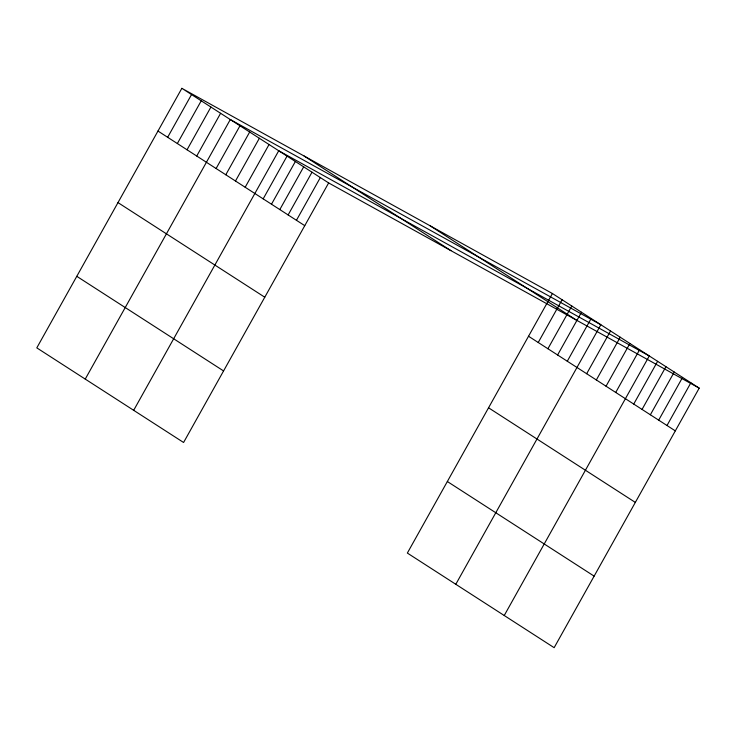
<?xml version="1.0" encoding="UTF-8"?>
<svg xmlns="http://www.w3.org/2000/svg" width="736" height="736" viewBox="0 0 736 736"><rect width="100%" height="100%" fill="white"/><g stroke="black" fill="none" stroke-linecap="round" stroke-linejoin="round"><path stroke-width="1.1" d="M181.856 88.32L36.8 347.87L183.586 442.483L328.642 182.933L181.856 88.32L552.414 293.517L699.2 388.13L554.144 647.68L407.358 553.067L552.414 293.517M167.661 137.292L191.544 94.567M177.348 143.538L201.232 100.804M187.045 149.785L210.919 107.051M196.733 156.023L220.607 113.298M85.238 379.095L230.294 119.545L600.852 324.742L455.796 584.292M216.108 168.516L239.982 125.782M225.796 174.763L249.67 132.029M235.483 181.001L259.357 138.276M245.171 187.248L269.045 144.523M133.676 410.32L278.732 150.76L649.29 355.957L504.234 615.517M263.175 198.858L287.049 156.124M271.492 204.212L295.375 161.488M279.809 209.576L303.692 166.851M288.126 214.94L312.009 172.206M296.442 220.303L320.326 177.569M538.228 342.488L562.102 299.764M547.915 348.735L571.789 306.001M557.603 354.982L581.477 312.248M567.29 361.229L591.164 318.495M586.666 373.713L610.54 330.979M596.353 379.96L620.227 337.226M606.041 386.207L629.915 343.473M615.728 392.444L639.602 349.72M633.733 404.055L657.616 361.321M642.05 409.418L665.933 366.684M650.366 414.773L674.25 372.048M658.683 420.136L682.566 377.402M667 425.5L690.883 382.766M328.642 182.933L699.2 388.13M430.137 225.805L576.914 320.418M304.143 156.032L450.929 250.645M528.54 336.251L675.317 430.864M157.973 131.054L304.759 225.658M488.548 407.799L635.334 502.412M117.99 202.602L264.776 297.215M447.35 481.519L594.127 576.132M76.792 276.322L223.569 370.935"/></g></svg>
